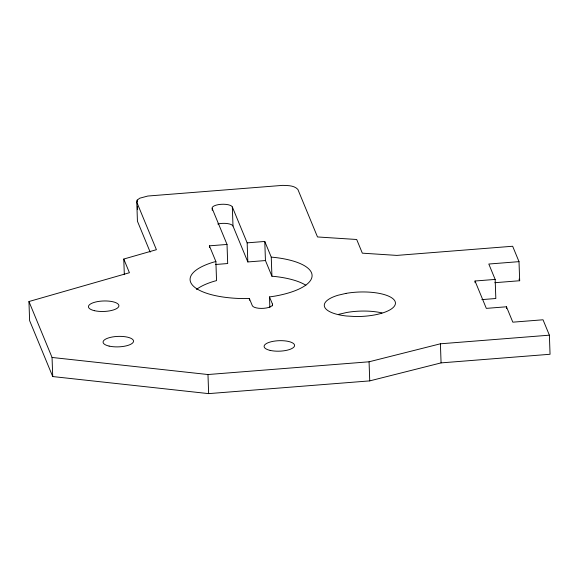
<?xml version="1.0" encoding="UTF-8"?>
<svg xmlns="http://www.w3.org/2000/svg" width="579" height="579" viewBox="0 0 579 579"><rect width="100%" height="100%" fill="white"/><g stroke="black" fill="none" stroke-linecap="round" stroke-linejoin="round"><path stroke-width="0.87" d="M150.185 252.104L137.44 221.243L136.774 202.151L137.18 200.102L139.771 198.192L147.819 196.035L282.624 185.374C287.814 185.562 294.06 185.323 297.867 189.413L317.502 236.956L356.693 239.489L362.338 253.168L396.861 255.404L512.654 246.249L519.008 261.643L519.674 280.735L494.799 282.704M124.326 274.67L123.776 259.045L156.41 249.694L136.774 202.151M481.822 299.618L495.827 298.511L495.161 279.418L475.026 281.01L486.324 308.375L506.466 306.783L512.82 322.17L543.022 319.782L549.384 335.176L550.05 354.268L441.075 362.888L369.735 380.888L208.643 393.626L52.718 376.553L29.616 320.621L28.95 301.529L129.428 272.723L123.776 259.045M215.359 264.516L227.692 263.539L227.026 244.447L209.403 245.836L215.88 261.52L213.535 262.142A61.034 20.974 -2 0 0 192.3 284.94A61.034 20.974 -2 0 0 243.636 298.583L249.361 298.518L252.321 305.683A10.176 3.496 -2 0 0 263.8 308.31A10.176 3.496 -2 0 0 272.456 304.091L269.496 296.926L274.909 296.115A61.034 20.974 -2 0 0 312.081 275.466A61.034 20.974 -2 0 0 273.947 257.365L271.254 257.141L264.777 241.457L247.161 242.854L232.331 206.956A10.176 3.496 -2 0 0 220.852 204.329A10.176 3.496 -2 0 0 212.196 208.549L212.254 210.286M28.95 301.529L52.052 357.46L207.977 374.533L369.069 361.795L440.409 343.796L549.384 335.176M338.621 314.368L346.626 312.501A35.601 12.239 -2 0 1 381.945 312.906M232.331 206.956L232.997 226.049L247.826 261.947L265.45 260.557L271.927 276.234L274.612 276.458A61.034 20.974 -2 0 1 305.864 285.266M519.008 261.643L488.806 264.031L495.161 279.418M519.008 279.114L519.674 280.735M212.196 208.549L227.026 244.447M506.466 306.783L506.524 308.52M475.026 281.01L475.084 282.747M440.409 343.796L441.075 362.888M369.069 361.795L369.735 380.888M271.254 257.141L271.927 276.234M272.456 304.091L272.514 305.828M269.496 296.926L269.857 307.34M264.777 241.457L265.45 260.557M249.361 298.518L249.419 300.255M247.161 242.854L247.826 261.947M215.88 261.52L216.546 280.612L214.208 281.235A61.034 20.974 -2 0 0 196.469 289.449M209.403 245.836L209.468 247.573M207.977 374.533L208.643 393.626M137.18 200.102L137.237 201.839M137.389 206.175L137.512 209.649M52.052 357.46L52.718 376.553M217.769 223.993A10.176 3.496 -2 0 1 232.997 226.049M345.96 293.401L337.955 295.268A35.601 12.239 -2 0 0 346.517 316.004L355.513 316.532A35.601 12.239 -2 0 0 395.095 301.456A35.601 12.239 -2 0 0 345.96 293.401M270.161 350.404A15.257 5.247 -2 0 0 294.479 346.104A15.257 5.247 -2 0 0 273.382 341.284A15.257 5.247 -2 0 0 270.161 350.404M94.486 310.691A15.257 5.247 -2 0 0 118.804 306.392A15.257 5.247 -2 0 0 97.713 301.572A15.257 5.247 -2 0 0 94.486 310.691M109.113 346.097A15.257 5.247 -2 0 0 133.431 341.805A15.257 5.247 -2 0 0 112.34 336.985A15.257 5.247 -2 0 0 109.113 346.097"/></g></svg>
